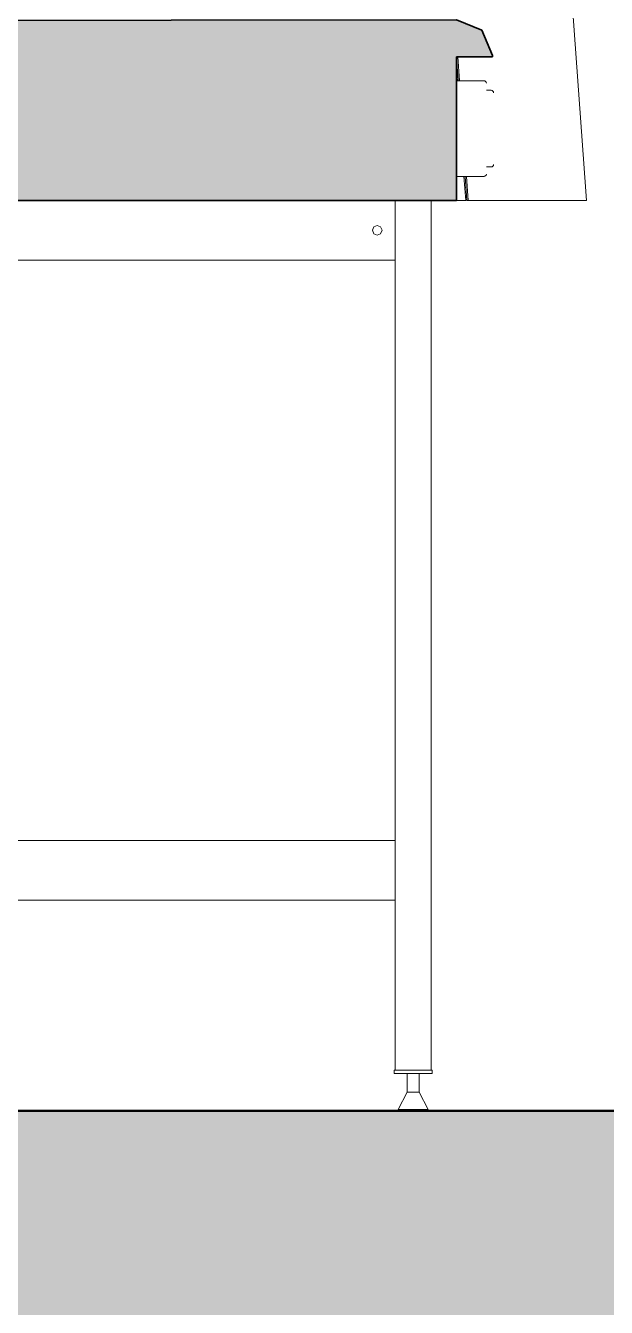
# Model space of a CAD drawing. Header units: millimetres. Extents: x -48147 to 1403542, y -455564 to 18123.
# Drawn here: x 1383205 to 1383691, y -450157 to -449085 of the extents above; entities that cross this region are included whole.
import ezdxf

# ---------------------------------------------------------------- set-up
doc = ezdxf.new("R2010")
doc.units = ezdxf.units.MM
doc.header["$MEASUREMENT"] = 0
doc.linetypes.add('Dashed', pattern=[2822.222233, 1411.111116, -1411.111116])
doc.linetypes.add('Wipeout_Contour', pattern=[1000, 0, -1000])
for name, color, linetype, lineweight, true_color in [('0_Pen_No__105', 7, 'Continuous', 15, 0xa6a6a6), ('A-230-M_FLOOR.IFC Import_Pen_No__109', 7, 'Continuous', 15, 0xa6a6a6), ('A-230-M_FLOOR.IFC Import_Pen_No__29', 7, 'Continuous', 50, 0x2a2a2a), ('New_A-35-M_FFE_Fixed_Pen_No__104', 7, 'Continuous', 15, 0xa6a6a6), ('New_A-35-M_FFE_Fixed_Pen_No__44', 7, 'Continuous', 35, 0x444444)]:
    doc.layers.add(name, color=color, linetype=linetype, lineweight=lineweight, true_color=true_color)
for name, color, linetype in [('A-230-M_FLOOR.IFC Import', 7, 'Continuous'), ('New_A-25-M_Wall_Int', 7, 'Continuous'), ('New_A-35-M_FFE_Fixed', 7, 'Continuous')]:
    doc.layers.add(name, color=color, linetype=linetype)
doc.layers.add('New_A-35-M_FFE_Fixed_Pen_No__1', color=7, linetype='Continuous', lineweight=13)

# ---------------------------------------------------------------- blocks, each defined once
blk = doc.blocks.new('Section Elem_76_1', base_point=(1418663.2, -449992.5))
at = {"color": 254, "linetype": 'Wipeout_Contour', "lineweight": 0, "ltscale": 36363434.3438254}
blk.add_wipeout([(1382744.3, -446992.5), (1382744.3, -447572.5), (1383452.9, -447572.5), (1383462.1, -447700), (1383463.3, -447702.5), (1383453.9, -447572.5), (1383553.9, -447572.5), (1383558.9, -447572.2), (1383587.9, -447972.2), (1383582.9, -447972.5), (1383674.3, -449231.5), (1383574.3, -449231.5), (1383572.8, -449211.5), (1383571.8, -449211.5), (1383573.3, -449231.5), (1383544.3, -449231.5), (1383544.3, -449958.5), (1383545.3, -449958.5), (1383545.3, -449961.5), (1383534.3, -449961.5), (1383534.3, -449977), (1383541.8, -449991.5), (1383541.8, -449992.5), (1384899.2, -449992.5), (1384899.2, -446992.5)], dxfattribs=at).dxf.layer = 'New_A-25-M_Wall_Int'
at = {"color": 254, "linetype": 'Wipeout_Contour', "lineweight": 0, "ltscale": 5818548.083055234}
blk.add_wipeout([(1383565.6, -449125.3), (1383566, -449131.5), (1383567, -449131.5), (1383565.6, -449111.5)], dxfattribs=at).dxf.layer = 'New_A-25-M_Wall_Int'
at = {"color": 254, "linetype": 'Wipeout_Contour', "lineweight": 0, "ltscale": 11636911.37923883}
blk.add_wipeout([(1383495.3, -449256.5), (1383496.4, -449259.4), (1383499.3, -449260.5), (1383502.1, -449259.4), (1383503.3, -449256.5), (1383502.1, -449253.7), (1383499.3, -449252.5), (1383496.4, -449253.7)], dxfattribs=at).dxf.layer = 'New_A-25-M_Wall_Int'
at = {"color": 254, "linetype": 'Wipeout_Contour', "lineweight": 0, "ltscale": 11635253.13459383}
blk.add_wipeout([(1383101.8, -449462.5), (1383099.3, -449462.5), (1383099.3, -449766.5), (1383514.3, -449766.5), (1383514.3, -449281.5), (1383124.3, -449281.5), (1383124.3, -449392.5), (1383101.8, -449392.5)], dxfattribs=at).dxf.layer = 'New_A-25-M_Wall_Int'
at = {"color": 254, "linetype": 'Wipeout_Contour', "lineweight": 0, "ltscale": 20365424.71382588}
blk.add_wipeout([(1383091.8, -449972.5), (1383091.8, -449992.5), (1383516.8, -449992.5), (1383516.8, -449991.5), (1383524.3, -449977), (1383524.3, -449961.5), (1383513.3, -449961.5), (1383513.3, -449958.5), (1383514.3, -449958.5), (1383514.3, -449816.5), (1383099.3, -449816.5), (1383099.3, -449962.5), (1383094.3, -449962.5), (1383094.3, -449972.5)], dxfattribs=at).dxf.layer = 'New_A-25-M_Wall_Int'
blk = doc.blocks.new('Section Elem_83_1', base_point=(1418663.2, -449992.5))
at = {"layer": 'New_A-35-M_FFE_Fixed_Pen_No__1', "linetype": 'Continuous'}
for p, q in [((1383495.3, -449256.5), (1383496.4, -449253.7)), ((1383496.4, -449253.7), (1383499.3, -449252.5)), ((1383499.3, -449252.5), (1383502.1, -449253.7)), ((1383502.1, -449253.7), (1383503.3, -449256.5)), ((1383496.4, -449259.4), (1383495.3, -449256.5)), ((1383499.3, -449260.5), (1383496.4, -449259.4)), ((1383502.1, -449259.4), (1383499.3, -449260.5)), ((1383503.3, -449256.5), (1383502.1, -449259.4))]:
    blk.add_line(p, q, dxfattribs=at)
at = {"color": 254, "linetype": 'Wipeout_Contour', "lineweight": 0, "ltscale": 4363914.264690267}
blk.add_wipeout([(1383565.6, -449131.5), (1383566, -449131.5), (1383565.6, -449125.3)], dxfattribs=at).dxf.layer = 'New_A-35-M_FFE_Fixed'
at = {"color": 254, "linetype": 'Wipeout_Contour', "lineweight": 0, "ltscale": 5818678.122482011}
blk.add_wipeout([(1383571.8, -449211.5), (1383565.6, -449211.5), (1383565.6, -449231.5), (1383573.3, -449231.5)], dxfattribs=at).dxf.layer = 'New_A-35-M_FFE_Fixed'
at = {"color": 254, "linetype": 'Wipeout_Contour', "lineweight": 0, "ltscale": 5819434.732950735}
blk.add_wipeout([(1383525.7, -449961.5), (1383524.3, -449961.5), (1383524.3, -449977), (1383525.7, -449977)], dxfattribs=at).dxf.layer = 'New_A-35-M_FFE_Fixed'
at = {"color": 254, "linetype": 'Wipeout_Contour', "lineweight": 0, "ltscale": 5817783.480191406}
blk.add_wipeout([(1383524.9, -447572.5), (1383645.3, -449231.5), (1383674.3, -449231.5), (1383553.9, -447572.5)], dxfattribs=at).dxf.layer = 'New_A-35-M_FFE_Fixed'
at = {"color": 254, "linetype": 'Wipeout_Contour', "lineweight": 0, "ltscale": 5819444.242640916}
blk.add_wipeout([(1383529.3, -449961.5), (1383525.7, -449961.5), (1383525.7, -449977), (1383529.3, -449977)], dxfattribs=at).dxf.layer = 'New_A-35-M_FFE_Fixed'
at = {"color": 254, "linetype": 'Wipeout_Contour', "lineweight": 0, "ltscale": 81458587.15775077}
blk.add_wipeout([(1383524.9, -447572.5), (1383454.9, -447572.5), (1383560.9, -449033.8), (1383563.7, -449032.4), (1383576.9, -448992.4), (1383526.9, -448302.5), (1383531.9, -448302.2), (1383579, -448952.2), (1383584, -448951.8), (1383585.1, -448966.8), (1383615, -448964.6), (1383616.3, -448964.7), (1383617.6, -448965.1), (1383618.6, -448965.8), (1383619.5, -448966.8), (1383620.1, -448967.9), (1383620.4, -448969.2), (1383620.3, -448970.5), (1383619.9, -448971.8), (1383619.2, -448972.9), (1383618.2, -448973.7), (1383617, -448974.3), (1383615.7, -448974.6), (1383585.8, -448976.7), (1383586.9, -448991.7), (1383581.9, -448992.1), (1383567.5, -449035.6), (1383561.3, -449038.7), (1383564.3, -449080.5), (1383565.6, -449080.5), (1383586.8, -449089.3), (1383595.6, -449110.5), (1383595.6, -449111.5), (1383566.6, -449111.5), (1383568, -449131.5), (1383588.6, -449131.5), (1383589.3, -449131.7), (1383590.4, -449132.8), (1383590.6, -449133.5), (1383590.6, -449139.5), (1383594.6, -449139.5), (1383595.3, -449139.7), (1383596.4, -449140.8), (1383596.6, -449141.5), (1383596.6, -449201.5), (1383596.4, -449202.3), (1383595.3, -449203.4), (1383594.6, -449203.5), (1383590.6, -449203.5), (1383590.6, -449209.5), (1383590.4, -449210.3), (1383589.3, -449211.4), (1383588.6, -449211.5), (1383573.8, -449211.5), (1383575.3, -449231.5), (1383645.3, -449231.5)], dxfattribs=at).dxf.layer = 'New_A-35-M_FFE_Fixed'
at = {"color": 254, "linetype": 'Wipeout_Contour', "lineweight": 0, "ltscale": 5819457.691372564}
blk.add_wipeout([(1383532.8, -449961.5), (1383529.3, -449961.5), (1383529.3, -449977), (1383532.8, -449977)], dxfattribs=at).dxf.layer = 'New_A-35-M_FFE_Fixed'
at = {"layer": 'New_A-35-M_FFE_Fixed_Pen_No__1', "linetype": 'Continuous'}
blk.add_line((1383674.3, -449231.5), (1383645.3, -449231.5), dxfattribs=at)
at = {"layer": 'New_A-35-M_FFE_Fixed_Pen_No__44', "linetype": 'Continuous', "flags": 128}
for points in [[(1383586.8, -449089.3), (1383565.6, -449080.5), (1382849.3, -449081.5)], [(1383586.8, -449089.3), (1383595.6, -449110.5), (1383595.6, -449111.5)]]:
    blk.add_lwpolyline(points, dxfattribs=at)
at = {"color": 254, "linetype": 'Wipeout_Contour', "lineweight": 0, "ltscale": 5818545.812516383}
blk.add_wipeout([(1383565.6, -449111.5), (1383567, -449131.5), (1383568, -449131.5), (1383566.6, -449111.5)], dxfattribs=at).dxf.layer = 'New_A-35-M_FFE_Fixed'
at = {"color": 254, "linetype": 'Wipeout_Contour', "lineweight": 0, "ltscale": 5818696.930336503}
blk.add_wipeout([(1383572.8, -449211.5), (1383574.3, -449231.5), (1383575.3, -449231.5), (1383573.8, -449211.5)], dxfattribs=at).dxf.layer = 'New_A-35-M_FFE_Fixed'
at = {"color": 254, "linetype": 'Wipeout_Contour', "lineweight": 0, "ltscale": 5819467.201061074}
blk.add_wipeout([(1383534.3, -449961.5), (1383532.8, -449961.5), (1383532.8, -449977), (1383534.3, -449977)], dxfattribs=at).dxf.layer = 'New_A-35-M_FFE_Fixed'
at = {"color": 254, "linetype": 'Wipeout_Contour', "lineweight": 0, "ltscale": 5819440.881949662}
blk.add_wipeout([(1383525.7, -449977), (1383524.3, -449977), (1383516.8, -449991.5), (1383520.4, -449991.5)], dxfattribs=at).dxf.layer = 'New_A-35-M_FFE_Fixed'
at = {"layer": 'New_A-35-M_FFE_Fixed_Pen_No__104', "linetype": 'Continuous'}
blk.add_hatch(color=256, dxfattribs=at).paths.add_polyline_path([(1383595.6, -449111.5), (1383595.6, -449110.5), (1383586.8, -449089.3), (1383565.6, -449080.5), (1382849.3, -449081.5), (1382849.3, -449111.5)])
at = {"layer": 'New_A-35-M_FFE_Fixed_Pen_No__1', "linetype": 'Continuous'}
for p, q in [((1383565.6, -449231.5), (1383573.3, -449231.5)), ((1383575.3, -449231.5), (1383574.3, -449231.5)), ((1383645.3, -449231.5), (1383575.3, -449231.5))]:
    blk.add_line(p, q, dxfattribs=at)
at = {"layer": 'New_A-35-M_FFE_Fixed_Pen_No__44', "linetype": 'Continuous'}
blk.add_line((1383595.6, -449111.5), (1383565.6, -449111.5), dxfattribs=at)
at = {"color": 254, "linetype": 'Wipeout_Contour', "lineweight": 0, "ltscale": 5818646.657547433}
blk.add_wipeout([(1383565.6, -449211.5), (1383588.6, -449211.5), (1383588.6, -449131.5), (1383565.6, -449131.5)], dxfattribs=at).dxf.layer = 'New_A-35-M_FFE_Fixed'
at = {"color": 254, "linetype": 'Wipeout_Contour', "lineweight": 0, "ltscale": 5819439.523489689}
blk.add_wipeout([(1383513.3, -449961.5), (1383545.3, -449961.5), (1383545.3, -449958.5), (1383513.3, -449958.5)], dxfattribs=at).dxf.layer = 'New_A-35-M_FFE_Fixed'
at = {"color": 254, "linetype": 'Wipeout_Contour', "lineweight": 0, "ltscale": 5819457.186292197}
blk.add_wipeout([(1383529.3, -449977), (1383525.7, -449977), (1383520.4, -449991.5), (1383529.3, -449991.5)], dxfattribs=at).dxf.layer = 'New_A-35-M_FFE_Fixed'
at = {"layer": 'New_A-35-M_FFE_Fixed_Pen_No__1', "linetype": 'Continuous'}
for p, q in [((1383567, -449131.5), (1383565.6, -449111.5)), ((1383568, -449131.5), (1383566.6, -449111.5)), ((1383566, -449131.5), (1383565.6, -449125.3)), ((1383573.3, -449231.5), (1383571.8, -449211.5)), ((1383574.3, -449231.5), (1383572.8, -449211.5)), ((1383575.3, -449231.5), (1383573.8, -449211.5))]:
    blk.add_line(p, q, dxfattribs=at)
at = {"layer": 'New_A-35-M_FFE_Fixed_Pen_No__44', "linetype": 'Continuous'}
blk.add_line((1383565.6, -449111.5), (1383565.6, -449231.5), dxfattribs=at)
at = {"color": 254, "linetype": 'Wipeout_Contour', "lineweight": 0, "ltscale": 5818691.865574174}
blk.add_wipeout([(1383588.6, -449211.5), (1383589.3, -449211.4), (1383589.3, -449131.7), (1383588.6, -449131.5)], dxfattribs=at).dxf.layer = 'New_A-35-M_FFE_Fixed'
at = {"color": 254, "linetype": 'Wipeout_Contour', "lineweight": 0, "ltscale": 5818988.303804191}
blk.add_wipeout([(1383514.3, -449958.5), (1383544.3, -449958.5), (1383544.3, -449231.5), (1383514.3, -449231.5)], dxfattribs=at).dxf.layer = 'New_A-35-M_FFE_Fixed'
at = {"color": 254, "linetype": 'Wipeout_Contour', "lineweight": 0, "ltscale": 5819481.862640731}
blk.add_wipeout([(1383532.8, -449977), (1383529.3, -449977), (1383529.3, -449991.5), (1383538.1, -449991.5)], dxfattribs=at).dxf.layer = 'New_A-35-M_FFE_Fixed'
at = {"color": 254, "linetype": 'Wipeout_Contour', "lineweight": 0, "ltscale": 5819438.527709583}
blk.add_wipeout([(1383520.4, -449991.5), (1383516.8, -449991.5), (1383516.8, -449992.5), (1383520.4, -449992.5)], dxfattribs=at).dxf.layer = 'New_A-35-M_FFE_Fixed'
at = {"layer": 'New_A-35-M_FFE_Fixed_Pen_No__104', "linetype": 'Continuous'}
blk.add_hatch(color=256, dxfattribs=at).paths.add_polyline_path([(1382849.3, -449231.5), (1383565.6, -449231.5), (1383565.6, -449111.5), (1382849.3, -449111.5)])
at = {"layer": 'New_A-35-M_FFE_Fixed_Pen_No__1', "linetype": 'Continuous'}
for p, q in [((1383514.3, -449281.5), (1383514.3, -449231.5)), ((1383544.3, -449958.5), (1383544.3, -449231.5)), ((1382874.3, -449281.5), (1383514.3, -449281.5)), ((1383513.3, -449958.5), (1383545.3, -449958.5)), ((1383513.3, -449961.5), (1383513.3, -449958.5)), ((1383513.3, -449961.5), (1383545.3, -449961.5)), ((1383524.3, -449961.5), (1383524.3, -449977)), ((1383545.3, -449961.5), (1383545.3, -449958.5)), ((1383524.3, -449977), (1383525.7, -449977))]:
    blk.add_line(p, q, dxfattribs=at)
at = {"layer": 'New_A-35-M_FFE_Fixed_Pen_No__44', "linetype": 'Continuous'}
blk.add_line((1383565.6, -449231.5), (1382874.3, -449231.5), dxfattribs=at)
at = {"color": 254, "linetype": 'Wipeout_Contour', "lineweight": 0, "ltscale": 5818695.380446132}
blk.add_wipeout([(1383589.3, -449211.4), (1383590.4, -449210.3), (1383590.4, -449132.8), (1383589.3, -449131.7)], dxfattribs=at).dxf.layer = 'New_A-35-M_FFE_Fixed'
at = {"color": 254, "linetype": 'Wipeout_Contour', "lineweight": 0, "ltscale": 5818261.095873208}
blk.add_wipeout([(1383514.3, -449766.5), (1383034.3, -449766.5), (1383034.3, -449816.5), (1383514.3, -449816.5)], dxfattribs=at).dxf.layer = 'New_A-35-M_FFE_Fixed'
at = {"color": 254, "linetype": 'Wipeout_Contour', "lineweight": 0, "ltscale": 5819498.166983532}
blk.add_wipeout([(1383534.3, -449977), (1383532.8, -449977), (1383538.1, -449991.5), (1383541.8, -449991.5)], dxfattribs=at).dxf.layer = 'New_A-35-M_FFE_Fixed'
at = {"layer": 'New_A-35-M_FFE_Fixed_Pen_No__1', "linetype": 'Continuous'}
for p, q in [((1383514.3, -449766.5), (1383514.3, -449281.5)), ((1383514.3, -449766.5), (1383034.3, -449766.5)), ((1383514.3, -449766.5), (1383514.3, -449816.5)), ((1383514.3, -449816.5), (1383034.3, -449816.5)), ((1383514.3, -449958.5), (1383514.3, -449816.5)), ((1383534.3, -449961.5), (1383534.3, -449977)), ((1383525.7, -449977), (1383529.3, -449977)), ((1383529.3, -449977), (1383532.8, -449977)), ((1383532.8, -449977), (1383534.3, -449977))]:
    blk.add_line(p, q, dxfattribs=at)
at = {"color": 254, "linetype": 'Wipeout_Contour', "lineweight": 0, "ltscale": 5818697.728957865}
blk.add_wipeout([(1383590.4, -449210.3), (1383590.6, -449209.5), (1383590.6, -449133.5), (1383590.4, -449132.8)], dxfattribs=at).dxf.layer = 'New_A-35-M_FFE_Fixed'
at = {"color": 254, "linetype": 'Wipeout_Contour', "lineweight": 0, "ltscale": 5819462.301813889}
blk.add_wipeout([(1383529.3, -449991.5), (1383520.4, -449991.5), (1383520.4, -449992.5), (1383529.3, -449992.5)], dxfattribs=at).dxf.layer = 'New_A-35-M_FFE_Fixed'
at = {"layer": 'New_A-35-M_FFE_Fixed_Pen_No__1', "linetype": 'Continuous'}
for p, q in [((1383588.6, -449131.5), (1383565.6, -449131.5)), ((1383589.3, -449131.7), (1383588.6, -449131.5)), ((1383590.4, -449132.8), (1383589.3, -449131.7)), ((1383590.6, -449133.5), (1383590.4, -449132.8)), ((1383565.6, -449211.5), (1383588.6, -449211.5)), ((1383588.6, -449211.5), (1383589.3, -449211.4)), ((1383589.3, -449211.4), (1383590.4, -449210.3)), ((1383590.4, -449210.3), (1383590.6, -449209.5)), ((1383516.8, -449991.5), (1383520.4, -449991.5)), ((1383516.8, -449991.5), (1383516.8, -449992.5))]:
    blk.add_line(p, q, dxfattribs=at)
at = {"color": 254, "linetype": 'Wipeout_Contour', "lineweight": 0, "ltscale": 5818705.627069587}
blk.add_wipeout([(1383590.6, -449203.5), (1383594.6, -449203.5), (1383594.6, -449139.5), (1383590.6, -449139.5)], dxfattribs=at).dxf.layer = 'New_A-35-M_FFE_Fixed'
at = {"color": 254, "linetype": 'Wipeout_Contour', "lineweight": 0, "ltscale": 5819495.923480396}
blk.add_wipeout([(1383538.1, -449991.5), (1383529.3, -449991.5), (1383529.3, -449992.5), (1383538.1, -449992.5)], dxfattribs=at).dxf.layer = 'New_A-35-M_FFE_Fixed'
at = {"layer": 'New_A-35-M_FFE_Fixed_Pen_No__1', "linetype": 'Continuous'}
for p, q in [((1383524.3, -449977), (1383516.8, -449991.5)), ((1383520.4, -449991.5), (1383529.3, -449991.5))]:
    blk.add_line(p, q, dxfattribs=at)
at = {"color": 254, "linetype": 'Wipeout_Contour', "lineweight": 0, "ltscale": 5818714.692070552}
blk.add_wipeout([(1383594.6, -449203.5), (1383595.3, -449203.4), (1383595.3, -449139.7), (1383594.6, -449139.5)], dxfattribs=at).dxf.layer = 'New_A-35-M_FFE_Fixed'
at = {"color": 254, "linetype": 'Wipeout_Contour', "lineweight": 0, "ltscale": 5819519.697592855}
blk.add_wipeout([(1383541.8, -449991.5), (1383538.1, -449991.5), (1383538.1, -449992.5), (1383541.8, -449992.5)], dxfattribs=at).dxf.layer = 'New_A-35-M_FFE_Fixed'
at = {"layer": 'New_A-35-M_FFE_Fixed_Pen_No__1', "linetype": 'Continuous'}
for p, q in [((1383534.3, -449977), (1383541.8, -449991.5)), ((1383529.3, -449991.5), (1383538.1, -449991.5)), ((1383538.1, -449991.5), (1383541.8, -449991.5)), ((1383541.8, -449991.5), (1383541.8, -449992.5))]:
    blk.add_line(p, q, dxfattribs=at)
at = {"color": 254, "linetype": 'Wipeout_Contour', "lineweight": 0, "ltscale": 5818718.206956246}
blk.add_wipeout([(1383595.3, -449203.4), (1383596.4, -449202.3), (1383596.4, -449140.8), (1383595.3, -449139.7)], dxfattribs=at).dxf.layer = 'New_A-35-M_FFE_Fixed'
at = {"color": 254, "linetype": 'Wipeout_Contour', "lineweight": 0, "ltscale": 5818720.55548734}
blk.add_wipeout([(1383596.4, -449202.3), (1383596.6, -449201.5), (1383596.6, -449141.5), (1383596.4, -449140.8)], dxfattribs=at).dxf.layer = 'New_A-35-M_FFE_Fixed'
at = {"layer": 'New_A-35-M_FFE_Fixed_Pen_No__1', "linetype": 'Continuous'}
for p, q in [((1383674.3, -449231.5), (1383582.9, -447972.5)), ((1383594.6, -449139.5), (1383590.6, -449139.5)), ((1383595.3, -449139.7), (1383594.6, -449139.5)), ((1383596.4, -449140.8), (1383595.3, -449139.7)), ((1383596.6, -449141.5), (1383596.4, -449140.8)), ((1383590.6, -449203.5), (1383594.6, -449203.5)), ((1383594.6, -449203.5), (1383595.3, -449203.4)), ((1383595.3, -449203.4), (1383596.4, -449202.3)), ((1383596.4, -449202.3), (1383596.6, -449201.5))]:
    blk.add_line(p, q, dxfattribs=at)
blk = doc.blocks.new('Section Elem_437_1', base_point=(1418663.2, -449992.5))
at = {"color": 254, "linetype": 'Wipeout_Contour', "lineweight": 0, "ltscale": 5830804.514820798}
blk.add_wipeout([(1398196.4, -450242.5), (1398196.4, -449992.5), (1374725.3, -449992.5), (1374725.3, -450242.5)], dxfattribs=at).dxf.layer = 'A-230-M_FLOOR.IFC Import'
at = {"layer": 'A-230-M_FLOOR.IFC Import_Pen_No__109', "linetype": 'Continuous'}
h = blk.add_hatch(dxfattribs=at)
h.set_pattern_fill('Lightweight_Concrete_0001', color=256, style=0, pattern_type=2)
h.set_pattern_definition([(0, (1418663.25, -449992.53), (0, 389.7114), [24.375, -200.625]), (0, (1418775.75, -449797.67), (0, 389.7114), [24.375, -200.625]), (60, (1418663.25, -449992.53), (-337.5, 194.8557), [24.375, -200.625]), (60, (1418888.25, -449992.53), (-337.5, 194.8557), [24.375, -200.625]), (120, (1418687.62, -449992.53), (337.5, 194.8557), [24.375, -200.625]), (120, (1418912.62, -449992.53), (337.5, 194.8557), [24.375, -200.625]), (0, (1418663.25, -449955.03), (0, 75), [0, -75, 0, -112.5]), (45, (1418700.75, -449955.03), (-53.03301, 53.03301), [0, -56.25, 0, -93.75])])
h.paths.add_polyline_path([(1398196.4, -450242.5), (1398196.4, -449992.5), (1374725.3, -449992.5), (1374725.3, -450242.5)])
at = {"layer": 'A-230-M_FLOOR.IFC Import_Pen_No__29', "linetype": 'Continuous'}
blk.add_line((1385076.8, -449992.5), (1382744.3, -449992.5), dxfattribs=at)
blk = doc.blocks.new('S-22 Building Section_STORY_MARKER', base_point=(1418663.2, -449992.5))
at = {"layer": '0_Pen_No__105', "linetype": 'Dashed', "ltscale": 0.1}
blk.add_line((1369166.1, -449992.5), (1399880.2, -449992.5), dxfattribs=at)

msp = doc.modelspace()

# ---------------------------------------------------------------- block references
at = {"layer": 'New_A-25-M_Wall_Int'}
msp.add_blockref('Section Elem_76_1', (1418663.2, -449992.5), dxfattribs=at)

# ---------------------------------------------------------------- next in the draw order: block references
at = {"layer": 'New_A-35-M_FFE_Fixed'}
msp.add_blockref('Section Elem_83_1', (1418663.2, -449992.5), dxfattribs=at)

# ---------------------------------------------------------------- next in the draw order: block references
at = {"layer": 'A-230-M_FLOOR.IFC Import'}
msp.add_blockref('Section Elem_437_1', (1418663.2, -449992.5), dxfattribs=at)

# ---------------------------------------------------------------- next in the draw order: block references
at = {"linetype": 'Continuous', "lineweight": 0}
msp.add_blockref('S-22 Building Section_STORY_MARKER', (1418663.2, -449992.5), dxfattribs=at)

doc.saveas('drawing.dxf')
